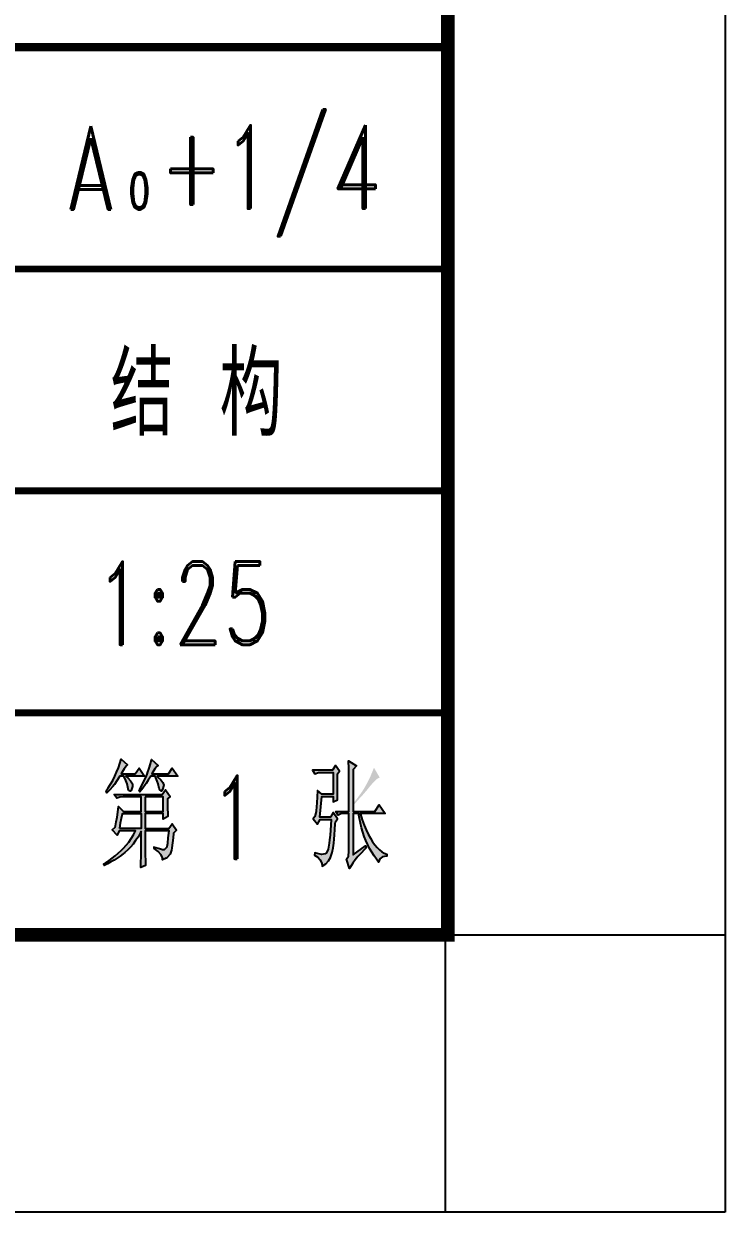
# Model space of a CAD drawing. Extents: x -383207 to 558143, y -95136 to 11777.
# Drawn here: x 452206 to 452838, y -93974 to -92903 of the extents above; entities that cross this region are included whole.
import ezdxf

# ---------------------------------------------------------------- set-up
doc = ezdxf.new("R2010")
doc.units = 0
doc.linetypes.add('CONTINOUS', pattern=[0])
doc.layers.get('0').update_dxf_attribs({"linetype": 'CONTINUOUS'})
for name, color, linetype in [('1', 7, 'CONTINUOUS'), ('B版云线202106', 2, 'CONTINUOUS'), ('TK', 4, 'CONTINUOUS'), ('图框', 4, 'CONTINOUS')]:
    doc.layers.add(name, color=color, linetype=linetype)
doc.styles.add('CHINESE-3', font='romand.shx', dxfattribs={"width": 0.8, "bigfont": 'ochinese.shx'})
doc.styles.add('romand', font='romand.shx', dxfattribs={"width": 0.7, "height": 200, "bigfont": 'OCHINESE.shx'})

# ---------------------------------------------------------------- blocks, each defined once
blk = doc.blocks.new('tk1')
at = {"color": 4, "flags": 128}
for points in [[(82683.8, -541567.7), (82683.8, -562592.7)], [(82683.8, -562592.7), (45508.8, -562592.7)]]:
    blk.add_lwpolyline(points, dxfattribs=at)
blk.add_lwpolyline([(46133.8, -541817.7), (82431.8, -541817.7), (82431.8, -562342.7), (46133.8, -562342.7)], close=True)
at = {"flags": 128}
for points in [[(82431.8, -562592.7), (82431.8, -562342.7)], [(82433.8, -562342.7), (82683.8, -562342.7)]]:
    blk.add_lwpolyline(points, dxfattribs=at)

msp = doc.modelspace()

# ---------------------------------------------------------------- hatches: boundary and pattern name
at = {"layer": '1'}
h = msp.add_hatch(color=2, dxfattribs=at)
h.paths.add_polyline_path([(451950, -93637.2), (451953.2, -93635.5), (451947, -93628), (451946.1, -93630.6), (451944.7, -93634), (451942.5, -93637.9), (451940, -93642.3), (451938.1, -93645.1), (451936.1, -93648), (451934, -93650.8), (451931.6, -93653.8), (451929.1, -93656.6), (451926.4, -93659.5), (451923.7, -93662.2), (451924.3, -93663.8), (451927.1, -93661.7), (451929.8, -93659.5), (451932.4, -93657.1), (451937.5, -93652), (451939.7, -93649.7), (451941.9, -93647.1), (451944.4, -93644.2), (451947.2, -93640.7)])
h.paths.add_polyline_path([(451983, -93646.1), (451981.1, -93644.3), (451978.7, -93642.4), (451975.8, -93640.1), (451972.5, -93637.8), (451968.6, -93635.1), (451964.2, -93632.3), (451962.8, -93631.3), (451962.4, -93633), (451965.8, -93636.1), (451968.7, -93639.1), (451971.5, -93641.9), (451974, -93644.7), (451976.1, -93647.4), (451977.9, -93650.1), (451979.5, -93652.6), (451980, -93653.4), (451982.7, -93657.8), (451984.7, -93659.6), (451986.2, -93658.7), (451986.4, -93658), (451986.8, -93654.2), (451985.7, -93650.1), (451985.2, -93648.9), (451984.4, -93647.6)])
h.paths.add_polyline_path([(451984, -93584.3), (451980.6, -93589.3), (451970, -93589.3), (451970, -93574.3), (451972.1, -93571.8), (451965.7, -93567.2), (451965.8, -93569.8), (451965.9, -93573.4), (451965.9, -93577.9), (451966, -93583.2), (451966, -93589.3), (451947.9, -93589.3), (451947.9, -93573.5), (451950, -93570.5), (451943.5, -93566.4), (451943.6, -93569.9), (451943.7, -93574), (451943.8, -93578.3), (451943.8, -93589.3), (451926.6, -93589.3), (451929, -93592.6), (451931.9, -93591.6), (451934.8, -93591.4), (451943.8, -93591.4), (451943.8, -93623.4), (451922.8, -93623.4), (451925.2, -93626.8), (451928.1, -93625.8), (451931, -93625.5), (451991.4, -93625.5), (451986, -93618.1), (451982.3, -93623.4), (451970, -93623.4), (451970, -93591.4), (451989, -93591.4)])
h.paths.add_polyline_path([(451966, -93591.4), (451966, -93623.4), (451947.9, -93623.4), (451947.9, -93591.4)], flags=17)
h.paths.add_polyline_path([(452119.6, -93598.9), (452129.8, -93598.9), (452129.8, -93603.8), (452133.8, -93601.8), (452133.8, -93598.4), (452133.7, -93594.5), (452133.6, -93590.1), (452133.6, -93578.5), (452135.6, -93576), (452131.8, -93571), (452129.2, -93575.1), (452111.2, -93575.1), (452113.4, -93578.5), (452116.6, -93577.2), (452129.8, -93577.2), (452129.8, -93596.8), (452119.6, -93596.8), (452115.8, -93593.4), (452115.4, -93599.4), (452115.1, -93604.4), (452114.7, -93608.5), (452114.4, -93611.5), (452114.4, -93612.3), (452113.3, -93616.8), (452111.7, -93618.9), (452115.5, -93623.9), (452118.2, -93619.7), (452128, -93619.7), (452127.6, -93624.6), (452127.3, -93629.2), (452126.9, -93633.6), (452126.6, -93637.8), (452126.2, -93641), (452125.3, -93646.4), (452123.8, -93649.6), (452122.5, -93650.6), (452119.2, -93651.2), (452118.2, -93650.9), (452115.4, -93650.4), (452113.2, -93649.7), (452112.8, -93651.7), (452116, -93653.5), (452118.2, -93656.1), (452119.5, -93659.3), (452119.8, -93661.8), (452123, -93659.5), (452125.5, -93656.8), (452127.3, -93654), (452127.8, -93653), (452128.8, -93649.3), (452129.8, -93645.1), (452130.4, -93641), (452130.6, -93637.4), (452131, -93633.4), (452131.3, -93628.7), (452131.7, -93623.6), (452131.8, -93621.7), (452133.8, -93618.9), (452129.8, -93613.4), (452127.4, -93617.6), (452117.8, -93617.6)])
h.paths.add_polyline_path([(452147.8, -93574.7), (452150.8, -93571.3), (452143.8, -93566.8), (452143.8, -93568.9), (452143.9, -93571.5), (452143.9, -93578.1), (452144, -93582.3), (452144, -93612.3), (452132.1, -93612.3), (452134.4, -93615.6), (452137.4, -93614.3), (452144, -93614.3), (452144, -93648.1), (452143.5, -93652.6), (452142, -93655.5), (452144.6, -93663.8), (452146, -93661.5), (452147.7, -93658.9), (452149.8, -93656), (452152.2, -93653), (452154.9, -93650), (452158.1, -93646.6), (452159.5, -93645.1), (452158.9, -93643.4), (452147.8, -93651.4), (452147.8, -93614.3), (452152.8, -93614.3), (452153.5, -93618.7), (452154.3, -93622.9), (452155.4, -93627), (452156.6, -93631), (452157.9, -93634.9), (452159.3, -93638.6), (452161, -93642.3), (452162.6, -93645.7), (452164.6, -93649.1), (452166.7, -93652.3), (452168.8, -93655.4), (452170.9, -93658), (452171.9, -93655.2), (452174.1, -93653.3), (452177.6, -93652.7), (452178.2, -93652.6), (452178.2, -93650.9), (452175.9, -93650), (452173.6, -93648.7), (452171.5, -93647), (452169.4, -93644.9), (452167.2, -93642.5), (452165.2, -93639.6), (452163.3, -93636.4), (452161.4, -93632.9), (452159.5, -93629), (452157.8, -93624.6), (452156.1, -93619.8), (452154.4, -93614.9), (452154.2, -93614.3), (452176.7, -93614.3), (452171.2, -93606.3), (452167.4, -93612.3), (452147.8, -93612.3)])
h.paths.add_polyline_path([(452166.5, -93573), (452163.4, -93580.6), (452161.7, -93584.3), (452159.8, -93587.9), (452159.5, -93588.4), (452157.8, -93591.5), (452155.9, -93594.5), (452153.6, -93597.7), (452151.2, -93600.9), (452148.4, -93604.4), (452148.7, -93606), (452151.4, -93603.1), (452153.8, -93600.3), (452156.3, -93597.6), (452161.1, -93592.1), (452163, -93589.7), (452166.3, -93585.9), (452169, -93583.3), (452171, -93582), (452171.8, -93581.8)], flags=17)
h.paths.add_polyline_path([(452296.6, -93574.1), (452298.6, -93571.3), (452299.5, -93570.5), (452293.7, -93565.2), (452292.6, -93569.1), (452291.3, -93573.1), (452289.7, -93576.9), (452288.1, -93580.6), (452286.2, -93584.4), (452284.2, -93587.9), (452282.2, -93591.1), (452280.3, -93593.9), (452280.8, -93595.5), (452283.6, -93592.9), (452285.9, -93590.2), (452287.8, -93588.1), (452290, -93584.9), (452292.1, -93581.5), (452292.7, -93580.6), (452296.3, -93580.6), (452298, -93584.6), (452299.1, -93587.6), (452300.2, -93592.1), (452300.3, -93593.4), (452302, -93594.1), (452302.7, -93593.4), (452304.1, -93590), (452303.9, -93587.6), (452302.3, -93584.9), (452299.8, -93582.1), (452298, -93580.6), (452314.9, -93580.6), (452309.9, -93573.5), (452306.5, -93578.5), (452293.9, -93578.5)])
h.paths.add_polyline_path([(452339.9, -93573.5), (452336.5, -93578.5), (452321.6, -93578.5), (452324.1, -93574.1), (452326.3, -93571.6), (452327.1, -93571), (452321.3, -93565.5), (452320.2, -93569.4), (452319, -93573.5), (452317.6, -93577.7), (452317.5, -93578), (452316.3, -93581.2), (452314.6, -93584.6), (452312.7, -93588.3), (452310.5, -93592.2), (452309.7, -93593.4), (452310.5, -93594.7), (452313.3, -93591.4), (452315.5, -93588.5), (452316.3, -93587.2), (452318.2, -93584.3), (452320.5, -93580.6), (452324.5, -93580.6), (452326.3, -93585), (452327.1, -93587.6), (452328.2, -93591.7), (452328.6, -93593), (452330.2, -93594), (452331.2, -93592.6), (452332.2, -93588.7), (452331.5, -93586.4), (452329.7, -93583.9), (452326.7, -93581.1), (452326.3, -93580.6), (452344.9, -93580.6)])
h.paths.add_polyline_path([(452335.6, -93610), (452335.6, -93601), (452337.9, -93598.9), (452333.9, -93593), (452330.9, -93597.2), (452287.5, -93597.2), (452289.9, -93600.5), (452292.7, -93599.6), (452295.7, -93599.3), (452311.7, -93599.3), (452311.7, -93612.3), (452295.9, -93612.3), (452291.5, -93608), (452290.9, -93613), (452290.1, -93617.5), (452289.4, -93621.6), (452288.6, -93625.4), (452288.3, -93626.4), (452285.7, -93628.9), (452290.1, -93633.8), (452292.1, -93629.7), (452306.7, -93629.7), (452304.9, -93633.4), (452302.9, -93636.7), (452300.8, -93639.9), (452298.4, -93642.7), (452296, -93645.5), (452293.9, -93647.6), (452288.4, -93652.3), (452285.7, -93654.5), (452283, -93656.5), (452280.3, -93658.4), (452278.1, -93659.7), (452278.5, -93661), (452281.6, -93659.5), (452284.5, -93657.9), (452287.4, -93656.3), (452290.2, -93654.5), (452292.9, -93652.6), (452295.7, -93650.6), (452297.1, -93649.3), (452299.7, -93647), (452302.2, -93644.4), (452304.6, -93641.7), (452306.8, -93638.6), (452309, -93635.4), (452311, -93631.9), (452311.7, -93630.5), (452311.7, -93653.6), (452311.6, -93657.9), (452311.4, -93661.8), (452311.4, -93663), (452315.7, -93661), (452315.6, -93656.4), (452315.5, -93652), (452315.5, -93629.7), (452337.1, -93629.7), (452336.3, -93636.2), (452335.9, -93641), (452335.4, -93643.8), (452335.3, -93644.3), (452333, -93646.8), (452331.2, -93646.8), (452328.3, -93645.9), (452324, -93644.4), (452323.7, -93644.3), (452323.7, -93645.9), (452327.2, -93648.5), (452329.6, -93651.2), (452331, -93654), (452331.2, -93656), (452334.3, -93654.6), (452335.3, -93653.9), (452337.8, -93651.3), (452337.9, -93650.9), (452339.1, -93647.2), (452339.4, -93645.6), (452339.8, -93642.7), (452340.4, -93638.5), (452341, -93632.8), (452341.1, -93631.8), (452343.7, -93629.3), (452339.7, -93623.4), (452336.7, -93627.7), (452315.5, -93627.7), (452315.5, -93614.3), (452331.8, -93614.3), (452331.8, -93619.3), (452335.9, -93616.8), (452335.8, -93614)])
h.paths.add_polyline_path([(452331.8, -93612.3), (452315.5, -93612.3), (452315.5, -93599.3), (452331.8, -93599.3)], flags=16)
h.paths.add_polyline_path([(452311.7, -93614.3), (452311.7, -93627.7), (452292.5, -93627.7), (452293.3, -93622.6), (452294.2, -93618.3), (452295, -93614.3)], flags=16)
h.paths.add_polyline_path([(452488.8, -93618.9), (452484.8, -93613.4), (452482.4, -93617.6), (452472.8, -93617.6), (452474.6, -93598.9), (452484.8, -93598.9), (452484.8, -93603.8), (452488.8, -93601.8), (452488.7, -93598.4), (452488.7, -93594.5), (452488.6, -93590.1), (452488.6, -93578.5), (452490.6, -93576), (452486.8, -93571), (452484.2, -93575.1), (452466.2, -93575.1), (452468.4, -93578.5), (452471.7, -93577.2), (452484.8, -93577.2), (452484.8, -93596.8), (452474.6, -93596.8), (452470.8, -93593.4), (452470.5, -93599.4), (452470.1, -93604.4), (452469.8, -93608.5), (452469.4, -93611.5), (452469.4, -93612.3), (452468.3, -93616.8), (452466.8, -93618.9), (452470.6, -93623.9), (452473.2, -93619.7), (452483, -93619.7), (452482.7, -93624.6), (452482.3, -93629.2), (452482, -93633.6), (452481.6, -93637.8), (452481.3, -93641), (452480.3, -93646.4), (452478.9, -93649.6), (452477.5, -93650.6), (452474.3, -93651.2), (452473.2, -93650.9), (452470.5, -93650.4), (452468.2, -93649.7), (452467.9, -93651.7), (452471.1, -93653.5), (452473.2, -93656.1), (452474.5, -93659.3), (452474.9, -93661.8), (452478.1, -93659.5), (452480.5, -93656.8), (452482.3, -93654), (452482.8, -93653), (452483.9, -93649.3), (452484.8, -93645.1), (452485.4, -93641), (452485.6, -93637.4), (452486, -93633.4), (452486.4, -93628.7), (452486.7, -93623.6), (452486.8, -93621.7)])
h.paths.add_polyline_path([(452526.1, -93582), (452526.8, -93581.8), (452521.6, -93573), (452518.5, -93580.6), (452516.7, -93584.3), (452514.8, -93587.9), (452514.6, -93588.4), (452512.8, -93591.5), (452510.9, -93594.5), (452508.6, -93597.7), (452506.3, -93600.9), (452503.4, -93604.4), (452503.8, -93606), (452506.4, -93603.1), (452508.9, -93600.3), (452511.4, -93597.6), (452516.1, -93592.1), (452518, -93589.7), (452521.3, -93585.9), (452524.1, -93583.3)], flags=17)
h.paths.add_polyline_path([(452520.3, -93639.6), (452518.4, -93636.4), (452516.5, -93632.9), (452514.6, -93629), (452512.8, -93624.6), (452511.1, -93619.8), (452509.5, -93614.9), (452509.2, -93614.3), (452531.8, -93614.3), (452526.2, -93606.3), (452522.4, -93612.3), (452502.8, -93612.3), (452502.8, -93574.7), (452505.8, -93571.3), (452498.8, -93566.8), (452498.8, -93568.9), (452498.9, -93571.5), (452498.9, -93578.1), (452499, -93582.3), (452499, -93612.3), (452487.2, -93612.3), (452489.4, -93615.6), (452492.4, -93614.3), (452499, -93614.3), (452499, -93648.1), (452498.6, -93652.6), (452497, -93655.5), (452499.6, -93663.8), (452501.1, -93661.5), (452502.7, -93658.9), (452504.7, -93656), (452507.2, -93653), (452510, -93650), (452513, -93646.6), (452514.6, -93645.1), (452514, -93643.4), (452502.8, -93651.4), (452502.8, -93614.3), (452507.8, -93614.3), (452508.5, -93618.7), (452509.4, -93622.9), (452510.4, -93627), (452511.6, -93631), (452512.9, -93634.9), (452514.3, -93638.6), (452516, -93642.3), (452517.7, -93645.7), (452519.6, -93649.1), (452521.7, -93652.3), (452523.8, -93655.4), (452525.8, -93658), (452526.9, -93655.2), (452529.2, -93653.3), (452532.6, -93652.7), (452533.2, -93652.6), (452533.2, -93650.9), (452530.9, -93650), (452528.7, -93648.7), (452526.6, -93647), (452524.4, -93644.9), (452522.3, -93642.5)])

# ---------------------------------------------------------------- linework, layer by layer
msp.add_lwpolyline([(415663.1, -72948.5), (452838.1, -72948.5), (452838.1, -93973.5), (415663.1, -93973.5)], close=True)
at = {"layer": '1', "color": 2}
msp.add_line((452588.1, -93723.5), (448087.9, -93723.5), dxfattribs=at)
msp.add_line((452588.1, -93723.5), (448087.9, -93723.5), dxfattribs=at)
at = {"layer": '1', "color": 2, "const_width": 12.5}
for points in [[(448087.9, -93723.5), (452588.1, -93723.5), (452588.1, -90429.3), (448087.9, -90429.3)], [(448087.9, -92273.5), (452588.1, -92273.5), (452588.1, -93723.5), (448087.9, -93723.5)]]:
    msp.add_lwpolyline(points, close=True, dxfattribs=at)
at = {"layer": '1', "color": 2}
for points, const_width in [([(449637.9, -92923.5), (452588.1, -92923.5)], 7.5), ([(452588.1, -93123.5), (451888.1, -93123.5)], 6.25), ([(452588.1, -93323.5), (451888.1, -93323.5)], 6.25), ([(452588.1, -93523.5), (451888.1, -93523.5)], 6.25)]:
    msp.add_lwpolyline(points, dxfattribs=dict(at, const_width=const_width))
for points in [[(452283.6, -93592.9), (452280.8, -93595.5), (452280.3, -93593.9), (452282.2, -93591.1), (452284.2, -93587.9), (452286.2, -93584.4), (452288.1, -93580.6), (452289.7, -93576.9), (452291.3, -93573.1), (452292.6, -93569.1), (452293.7, -93565.2), (452299.5, -93570.5), (452298.6, -93571.3), (452296.6, -93574.1), (452293.9, -93578.5), (452306.5, -93578.5), (452309.9, -93573.5), (452314.9, -93580.6), (452298, -93580.6), (452299.8, -93582.1), (452302.3, -93584.9), (452303.9, -93587.6), (452304.1, -93590), (452302.7, -93593.4), (452302, -93594.1), (452300.3, -93593.4), (452300.2, -93592.1), (452299.1, -93587.6), (452298, -93584.6), (452296.3, -93580.6), (452292.7, -93580.6), (452292.1, -93581.5), (452290, -93584.9), (452287.8, -93588.1), (452285.9, -93590.2)], [(452309.7, -93593.4), (452310.5, -93592.2), (452312.7, -93588.3), (452314.6, -93584.6), (452316.3, -93581.2), (452317.5, -93578), (452317.6, -93577.7), (452319, -93573.5), (452320.2, -93569.4), (452321.3, -93565.5), (452327.1, -93571), (452326.3, -93571.6), (452324.1, -93574.1), (452321.6, -93578.5), (452336.5, -93578.5), (452339.9, -93573.5), (452344.9, -93580.6), (452326.3, -93580.6), (452326.7, -93581.1), (452329.7, -93583.9), (452331.5, -93586.4), (452332.2, -93588.7), (452331.2, -93592.6), (452330.2, -93594), (452328.6, -93593), (452328.2, -93591.7), (452327.1, -93587.6), (452326.3, -93585), (452324.5, -93580.6), (452320.5, -93580.6), (452318.2, -93584.3), (452316.3, -93587.2), (452315.5, -93588.5), (452313.3, -93591.4), (452310.5, -93594.7)], [(452473.2, -93656.1), (452474.5, -93659.3), (452474.9, -93661.8), (452478.1, -93659.5), (452480.5, -93656.8), (452482.3, -93654), (452482.8, -93653), (452483.9, -93649.3), (452484.8, -93645.1), (452485.4, -93641), (452485.6, -93637.4), (452486, -93633.4), (452486.4, -93628.7), (452486.7, -93623.6), (452486.8, -93621.7), (452488.8, -93618.9), (452484.8, -93613.4), (452482.4, -93617.6), (452472.8, -93617.6), (452474.6, -93598.9), (452484.8, -93598.9), (452484.8, -93603.8), (452488.8, -93601.8), (452488.7, -93598.4), (452488.7, -93594.5), (452488.6, -93590.1), (452488.6, -93578.5), (452490.6, -93576), (452486.8, -93571), (452484.2, -93575.1), (452466.2, -93575.1), (452468.4, -93578.5), (452471.7, -93577.2), (452484.8, -93577.2), (452484.8, -93596.8), (452474.6, -93596.8), (452470.8, -93593.4), (452470.5, -93599.4), (452470.1, -93604.4), (452469.8, -93608.5), (452469.4, -93611.5), (452469.4, -93612.3), (452468.3, -93616.8), (452466.8, -93618.9), (452470.6, -93623.9), (452473.2, -93619.7), (452483, -93619.7), (452482.7, -93624.6), (452482.3, -93629.2), (452482, -93633.6), (452481.6, -93637.8), (452481.3, -93641), (452480.3, -93646.4), (452478.9, -93649.6), (452477.5, -93650.6), (452474.3, -93651.2), (452473.2, -93650.9), (452470.5, -93650.4), (452468.2, -93649.7), (452467.9, -93651.7), (452471.1, -93653.5)], [(452517.7, -93645.7), (452516, -93642.3), (452514.3, -93638.6), (452512.9, -93634.9), (452511.6, -93631), (452510.4, -93627), (452509.4, -93622.9), (452508.5, -93618.7), (452507.8, -93614.3), (452502.8, -93614.3), (452502.8, -93651.4), (452514, -93643.4), (452514.6, -93645.1), (452513, -93646.6), (452510, -93650), (452507.2, -93653), (452504.7, -93656), (452502.7, -93658.9), (452501.1, -93661.5), (452499.6, -93663.8), (452497, -93655.5), (452498.6, -93652.6), (452499, -93648.1), (452499, -93614.3), (452492.4, -93614.3), (452489.4, -93615.6), (452487.2, -93612.3), (452499, -93612.3), (452499, -93582.3), (452498.9, -93578.1), (452498.9, -93571.5), (452498.8, -93568.9), (452498.8, -93566.8), (452505.8, -93571.3), (452502.8, -93574.7), (452502.8, -93612.3), (452522.4, -93612.3), (452526.2, -93606.3), (452531.8, -93614.3), (452509.2, -93614.3), (452509.5, -93614.9), (452511.1, -93619.8), (452512.8, -93624.6), (452514.6, -93629), (452516.5, -93632.9), (452518.4, -93636.4), (452520.3, -93639.6), (452522.3, -93642.5), (452524.4, -93644.9), (452526.6, -93647), (452528.7, -93648.7), (452530.9, -93650), (452533.2, -93650.9), (452533.2, -93652.6), (452532.6, -93652.7), (452529.2, -93653.3), (452526.9, -93655.2), (452525.8, -93658), (452523.8, -93655.4), (452521.7, -93652.3), (452519.6, -93649.1)], [(452315.5, -93652), (452315.6, -93656.4), (452315.7, -93661), (452311.4, -93663), (452311.4, -93661.8), (452311.6, -93657.9), (452311.7, -93653.6), (452311.7, -93630.5), (452311, -93631.9), (452309, -93635.4), (452306.8, -93638.6), (452304.6, -93641.7), (452302.2, -93644.4), (452299.7, -93647), (452297.1, -93649.3), (452295.7, -93650.6), (452292.9, -93652.6), (452290.2, -93654.5), (452287.4, -93656.3), (452284.5, -93657.9), (452281.6, -93659.5), (452278.5, -93661), (452278.1, -93659.7), (452280.3, -93658.4), (452283, -93656.5), (452285.7, -93654.5), (452288.4, -93652.3), (452293.9, -93647.6), (452296, -93645.5), (452298.4, -93642.7), (452300.8, -93639.9), (452302.9, -93636.7), (452304.9, -93633.4), (452306.7, -93629.7), (452292.1, -93629.7), (452290.1, -93633.8), (452285.7, -93628.9), (452288.3, -93626.4), (452288.6, -93625.4), (452289.4, -93621.6), (452290.1, -93617.5), (452290.9, -93613), (452291.5, -93608), (452295.9, -93612.3), (452311.7, -93612.3), (452311.7, -93599.3), (452295.7, -93599.3), (452292.7, -93599.6), (452289.9, -93600.5), (452287.5, -93597.2), (452330.9, -93597.2), (452333.9, -93593), (452337.9, -93598.9), (452335.6, -93601), (452335.6, -93610), (452335.8, -93614), (452335.9, -93616.8), (452331.8, -93619.3), (452331.8, -93614.3), (452315.5, -93614.3), (452315.5, -93627.7), (452336.7, -93627.7), (452339.7, -93623.4), (452343.7, -93629.3), (452341.1, -93631.8), (452341, -93632.8), (452340.4, -93638.5), (452339.8, -93642.7), (452339.4, -93645.6), (452339.1, -93647.2), (452337.9, -93650.9), (452337.8, -93651.3), (452335.3, -93653.9), (452334.3, -93654.6), (452331.2, -93656), (452331, -93654), (452329.6, -93651.2), (452327.2, -93648.5), (452323.7, -93645.9), (452323.7, -93644.3), (452324, -93644.4), (452328.3, -93645.9), (452331.2, -93646.8), (452333, -93646.8), (452335.3, -93644.3), (452335.4, -93643.8), (452335.9, -93641), (452336.3, -93636.2), (452337.1, -93629.7), (452315.5, -93629.7)], [(452315.5, -93599.3), (452315.5, -93612.3), (452331.8, -93612.3), (452331.8, -93599.3)], [(452292.5, -93627.7), (452293.3, -93622.6), (452294.2, -93618.3), (452295, -93614.6), (452295.1, -93614.3), (452311.7, -93614.3), (452311.7, -93627.7)]]:
    msp.add_lwpolyline(points, close=True, dxfattribs=at)
at = {"layer": '图框', "color": 2}
msp.add_line((452588.1, -93723.5), (448087.9, -93723.5), dxfattribs=at)

# ---------------------------------------------------------------- block references
at = {"layer": 'B版云线202106'}
msp.add_blockref('tk1', (370154.3, 468619.2), dxfattribs=at)

# ---------------------------------------------------------------- texts
at = {"layer": 'TK', "color": 1, "style": 'romand', "width": 0.7}
for s, height, p in [('+1/4', 75, (452329.4, -93069)), ('A  ', 75, (452244, -93069.8)), ('0', 33.3, (452300.2, -93069.8)), ('1:25', 75, (452270.4, -93462.2))]:
    msp.add_text(s, height=height, dxfattribs=at).set_placement(p)
at = {"layer": 'TK', "color": 2, "style": 'CHINESE-3', "width": 0.8}
msp.add_text('结 构', height=75, dxfattribs=at).set_placement((452284.2, -93273.9))
at = {"layer": 'TK', "color": 4, "style": 'romand', "width": 0.7}
msp.add_text('1', height=75, dxfattribs=at).set_placement((452373.7, -93655))

doc.saveas('drawing.dxf')
